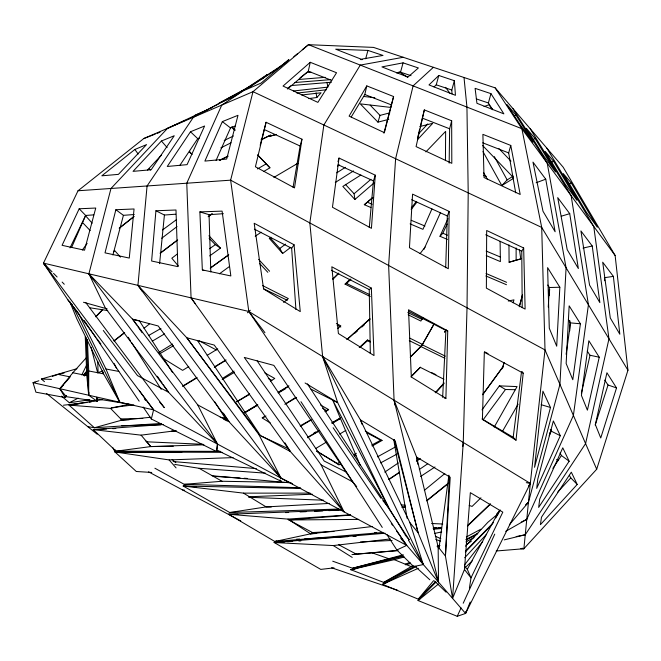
<?xml version="1.0" encoding="UTF-8"?>
<svg xmlns="http://www.w3.org/2000/svg" width="661" height="661" viewBox="0 0 661 661"><rect width="100%" height="100%" fill="white"/><g stroke="black" fill="none" stroke-linecap="round" stroke-linejoin="round"><path stroke-width="0.99" d="M97.15 398.31L97.241 401.376L88.673 395.228L88.731 370.961L87.368 339.622M445.448 160.656L445.63 131.374L425.899 151.906M569.732 330.905L569.832 320.643M449.166 163.135L449.629 128.779L451.661 120.773L424.329 109.916L420.156 127.036M449.174 211.437L448.298 268.73L409.448 247.71L412.571 194.136L449.174 211.437L447.323 215.973L445.688 267.73M445.894 398.401L447.737 330.897L408.523 309.769L411.316 377.01L445.894 398.401L444.275 397.881M469.442 588.034L470.996 577.863L502.806 512.151L470.335 492.66L464.468 569.485L452.578 598.436L463.262 442.457L467.021 307.811L468.211 192.863L466.939 107.09L464.014 77.502M442.655 397.368L445.911 330.393L408.382 311.199M449.389 476.201L445.44 556.041L452.578 598.436M559.842 287.254L556.702 346.199L549.283 328.244L547.605 267.655L559.842 287.254L549.407 287.502L547.779 285.023M548.275 307.043L549.407 287.502M375.274 175.182L371.432 228.334L332.458 207.257L339.035 158.062L375.274 175.182L373.448 180.932L369.276 227.582M85.261 336.614L86.806 375.564L88.673 395.228L88.896 392.171M155.93 210.76L151.617 261.012L177.859 266.623L175.991 210L155.93 210.76L164.415 215.032L175.669 214.205M496.18 551.001L523.876 548.729L530.304 483.406L545.003 349.917L541.714 227.425L521.86 128.705L495.139 87.847L373.531 47.402L308.464 44.692L302.308 49.749M159.598 263.681L164.415 215.032M523.215 373.201L484.331 352.247L482.414 419.388L516.01 440.185L523.215 373.201L522.165 371.639M462.791 446.563L463.262 442.457M516.01 440.185L513.176 437.293L521.512 371.887M438.912 548.779L448.91 475.176M580.399 323.766L572.79 379.72L566.147 363.509L569.154 305.836L580.399 323.766L570.55 322.899L568.353 319.585M548.837 295.55L549.696 289.435M548.837 295.855L549.547 290.757M566.13 354.279L570.55 322.899M301.953 139.207L294.5 187.906L255.419 166.77L266.077 122.268L301.953 139.207L300.127 146.023L293.071 187.311M435.979 582.118L418.066 600.535L457.247 616.308L465.567 613.449L465.881 611.417M287.535 89.028L308.29 71.206L310.249 62.299L336.548 72.743L317.875 102.381L283.04 86.062L310.249 62.299M599.23 357.204L587.406 410.184L581.432 395.468L588.852 340.737L599.23 357.204L590.025 355.263L587.216 351.065M424.329 109.916L416.083 146.602L451.81 163.333L451.661 120.773M581.407 393.097L590.025 355.263M351.255 116.923L364.814 94.506L366.789 85.897L393.601 96.547L383.901 133.2M417.504 137.926L418.231 134.951M418.71 132.977L419.669 129.011M212.776 107.148L167.522 128.358L110.982 188.476L88.896 273.811L132.63 319.246L197.755 404.912L217.469 444.076L216.444 451.488L151.319 418.983L153.583 409.87L146.23 399.963M115.857 209.727L105.016 252.849L129.267 258.071L134.059 208.975L115.857 209.727L123.425 215.329L134.257 214.519M260.178 145.255L266.077 122.268M393.601 96.547L384.372 132.646L349.099 116.121L366.789 85.897M112.907 254.997L123.425 215.329M550.489 407.473L534.551 467.302L542.912 391.172L550.489 407.473L541.161 404.689M509.449 524.66L528.436 502.352L559.933 384.38L566.08 267.779L547.225 163.184L512.928 108.594M513.167 302.779L513.952 299.846L508.276 301.044M396.625 72.95L400.533 72.181L403.078 62.853L418.38 67.967L407.911 77.097L381.918 66.893L403.078 62.853M434.062 86.888L436.252 84.823L438.797 75.494L454.363 80.7L455.454 95.308L428.989 84.93L438.797 75.494M502.426 368.499L504.054 362.525M519.232 306.795L522.487 294.847M502.41 368.755L504.037 362.782M519.488 306.109L522.471 295.17M365.657 58.788L367.946 50.418L382.983 55.441L361.237 59.209L335.697 49.178L367.946 50.418M451.984 93.969L451.81 90.028L454.363 80.7M492.528 109.751L488.388 102.951L490.949 93.647L475.102 88.351L476.936 103.298L503.88 113.866L490.949 93.647M515.696 192.814L508.673 152.914L510.763 145.437L482.894 134.357L484.017 177.52L520.199 194.466L510.763 145.437M337.994 161.656L339.035 158.062M390.791 107.429L360.253 103.86L377.952 122.145L380.025 115.394L389.866 112.833M616.523 387.933L600.75 437.987L595.346 424.577L606.922 372.754L616.523 387.933L608.046 385.008L604.724 380.108M520.818 548.671L523.876 548.729L596.693 469.236L627.95 370.234L615.127 255.485L563.172 167.192L495.139 87.847M595.206 425.122L608.046 385.008M400.698 538.335L465.567 613.449L470.194 602.014M495.775 517.927L500.377 510.011M549.845 433.509L551.472 429.749M549.754 433.955L551.373 430.204M71.727 247.173L85.525 215.726L92.185 223.154M431.947 208.901L422.941 229.334L410.117 223.889M222.352 121.607L204.885 161.086L226.69 159.037L237.993 115.311L222.352 121.607L230.515 127.937L235.242 125.987M216.064 160.416L230.515 127.937M560.297 435.698L536.707 488.38L537.798 479.118L553.356 420.958L560.297 435.698L551.249 431.162L550.299 429.41M423.883 249.453L440.342 212.916M505.665 531.353L526.767 519.372L573.393 415.447L588.422 304.771L571.145 195.706L530.18 128.713M447.431 239.439L440.003 236.291L447.943 218.667M549.159 435.797L551.249 431.162M457.247 616.308L461.081 607.905M463.212 603.237L494.758 534.146M440.003 236.291L442.87 233.25L447.109 224.038M79.18 208.777L62.068 245.322L84.542 250.205L95.754 208.041L79.18 208.777L85.657 215.453L93.73 214.875M95.961 337.391L67.645 299.507L43.486 263.119L78.023 190.765L143.801 138.537L252.998 91.681L308.464 44.692L521.86 128.705L615.127 255.485M70.025 247.9L85.657 215.453M81.79 374.977L86.715 364.855M465.567 613.449L530.304 483.406L248.809 311.463L43.486 263.119L153.583 409.87L406.697 545.399L396.856 549.969L386.759 534.361M464.468 569.485L470.996 577.863L467.31 569.319L499.435 510.399M422.85 317.503L420.875 321.048L408.159 314.776M494.221 427.105L517.067 386.594L499.377 385.867L482.026 409.861M446.051 329.558L444.547 332.219L445.927 330.45M433.947 324.171L421.255 346.496L409.283 340.63M433.856 324.377L421.164 346.678L444.911 358.303M502.401 431.476L518.117 404.152M522.223 307.712L521.769 251.197L523.669 247.974L486.686 230.499L486.372 288.13L525.115 309.092L523.669 247.974M411.01 376.91L420.503 367.169L411.803 375.795M528.635 485.975L530.304 483.406L526.28 482.646M113.419 252.13L114.543 250.428L120.484 257.121M569.162 461.229L538.649 507.408L539.731 499.088L562.767 447.828L569.162 461.229L561.429 455.52L560.024 452.95M504.203 539.888L525.247 534.757L585.588 443.605L608.971 338.812L593.752 226.426L546.92 148.238M38.85 380.769L33.05 382.678L35.909 392.188L65.133 397.534L66.265 395.832M552.877 468.376L561.429 455.52M190.475 131.762L167.258 166.465L187.08 164.647L204.604 126.011L190.475 131.762L197.73 138.653L199.548 137.901M179.974 165.184L197.73 138.653M295.93 309.579L291.658 248.288L294.062 244.768L254.179 223.269L263.59 288.948L300.259 311.604L294.062 244.768M82.369 250.007L87.128 243.38M482.819 394.361L502.69 367.103M482.646 394.782L502.509 367.541M483.141 419.793L505.483 389.503L515.44 389.709M411.258 208.099L416.265 201.547M368.764 320.775L370.11 318.933M420.082 253.626L425.089 247.082M411.167 209.512L416.835 202.208M464.526 564.924L482.712 541.549M83.575 374.961L86.765 371.003M86.558 357.461L72.85 372.763L59.829 388.718L65.133 397.534L66.538 396.03M84.063 375.192L86.698 372.011M416.248 566.477L382.628 584.341L418.264 599.172L433.575 580.68M84.335 376.035L86.996 372.87M65.133 397.534L66.455 395.98M84.278 374.961L86.913 371.854M69.397 377.993L59.829 388.718L66.29 396.674L97.241 401.376L96.903 398.385M435.814 392.783L443.944 383.677M308.687 98.613L316.85 97.506L321.089 92.78L301.689 94.986M577.218 484.43L540.409 524.685L541.483 517.175L571.311 472.185L577.218 484.43L570.79 477.886L569.385 475.35M435.211 392.651L444.093 382.967M557.752 492.065L570.79 477.886M418.752 133.638L427.758 123.921M464.724 557.744L486.513 534.303M147.527 170.026L161.491 155.054M417.496 139.653L432.748 123.31L419.966 126.491M161.433 141.008L133.043 171.356L151.154 169.737L174.256 135.736L161.433 141.008L167.142 147.585M482.968 151.576L501.831 185.576L507.144 179.908L513.242 176.107M465.509 546.168L487.95 522.231L498.154 513.696M95.647 316.768L102.728 309.331M96.002 316.735L102.381 310.034M465.361 551.918L491.875 524.66M418.264 599.172L435.616 581.506M465.98 550.588L493.453 522.611M63.431 385.099L59.829 388.718L62.117 386.644M410.423 356.915L422.743 344.538L409.87 338.184M410.233 357.304L422.544 344.935L445.34 356.18M370.243 296.566L345.059 284.123L350.123 279.066M332.88 279.008L338.672 273.241M332.946 279.066L338.804 273.249M410.349 357.064L421.222 346.281M345.059 284.123L346.612 283.495L350.974 279.223M480.927 497.807L472.078 506.433L469.178 505.409M247.445 312.785L250.279 310.249M496.461 514.151L499.419 511.275M525.462 505.202L528.436 502.352L526.85 503.649M467.831 525.338L490.132 504.013M467.542 526.049L490.586 504.004M464.832 567.956L472.218 560.908M433.385 67.315L413.092 85.889L395.609 158.731L388.635 265.482L394.072 400.194L395.071 405.234M359.22 347.537L367.483 339.985L370.177 341.349M337.796 328.55L340.803 325.807L336.342 323.551M346.802 339.597L369.772 318.941M347.364 339.3L369.573 319.346M420.363 598.486L418.066 600.535L438.631 583.911M526.139 504.393L528.436 502.352M355.048 333.07L357.345 331.037M361.947 326.964L364.244 324.931M359.972 347.422L367.533 340.704L367.483 339.985M360.898 175L342.836 186.427L354.891 199.482L374.035 182.973M370.92 207.521L364.31 204.712L372.754 197.457M354.891 199.482L354.089 193.731L370.961 179.28M364.31 204.712L372.796 197.68M334.036 567.865L320.759 569.394L274.183 542.524L276.281 540.772M261.516 79.295L267.077 74.693L233.548 96.837L219.13 103.099L252.105 85.302M293.848 56.697L297.69 53.541M424.296 490.388L444.787 473.607M426.461 500.774L448.86 482.728M426.907 500.774L447.712 484.001M143.982 328.319L149.601 323.816M134.869 149.469L101.811 175.818L118.426 174.372L146.552 144.61L134.869 149.469L138.141 154.021M283.602 302.399L288.361 298.598L262.673 285.626M119.162 228.169L133.646 216.709M119.691 227.929L134.175 216.478M113.882 340.878L124.458 332.615M114.204 340.902L124.665 332.739M177.454 253.89L171.835 258.236L178.363 266.044M161.714 238.249L177.008 226.591M300.119 77.775L307.142 72.429L311.273 72.264M270.969 237.249L269.275 238.398L282.668 253.494L290.733 247.354M514.283 116.113L515.861 114.907L506.888 104.463L520.356 125.003L532.948 142.148L515.861 114.907M287.956 87.996L291.154 85.566L331.384 82.237M160.045 253.262L177.165 240.265M208.149 216.742L212.222 213.652M160.573 253.006L177.693 240.009M208.678 216.502L211.941 214.032M282.668 253.494L279.818 248.445L285.593 244.107M162.548 229.945L176.611 219.543M219.435 273.811L229.367 266.548M209.711 255.906L220.468 248.131L208.95 235.77M533.435 139.554L535.013 138.413L555.496 171.943L543.549 155.666L526.354 128.341L535.013 138.413M210.52 267.862L228.764 254.733M210.231 268.184L228.466 255.063M370.317 353.478L369.243 289.584L371.358 288.089L331.814 266.78L338.399 333.541L374.002 355.552L371.358 288.089M209.537 248.751L215.337 244.661L220.468 248.131M325.204 411.704L328.641 409.564L320.643 405.069M551.894 162.152L553.472 161.069L576.937 200.275L565.585 184.799L545.11 151.352L553.472 161.069M419.289 469.5L427.717 463.782M384.768 472.111L398.302 462.964M255.22 236.258L261.161 232.242M466.179 544.714L471.31 541.252M340.762 509.904L228.582 514.25L274.86 541.524L310.596 533.84L312.504 532.551L333.979 531.461M388.965 479.506L399.244 472.632M416.372 461.18L419.793 458.891M388.494 479.564L399.632 472.128M416.752 460.692L420.181 458.412M285.808 62.745L221.774 105.074L186.766 183.221L191.07 297.871L344.026 511.837L321.155 464.931L244.281 357.419L273.844 365.384L352.701 481.877L356.7 486.579M420.619 476.465L435.012 466.972M336.73 172.851L345.389 167.316M569.708 183.932L571.286 182.923L597.354 227.244L586.555 212.52L563.197 173.546L571.286 182.923M337.556 166.085L339.291 164.986M335.284 182.477L353.544 170.935M222.831 378.191L234.068 371.11M265.953 416.009L262.524 418.157L270.374 423.032M284.808 404.243L295.946 397.286M501.831 185.576L513.068 178.619M158.78 352.536L172.595 344.009M188.765 366.599L182.61 370.358L163.011 358.32M207.207 355.321L217.75 348.884M236.58 401.814L249.602 393.857M270.423 381.124L274.761 378.472L264.921 372.961M182.981 385.892L197.028 377.414M214.585 366.805L226.004 359.915M182.692 386.47L196.747 377.968M214.313 367.334L225.74 360.419M244.132 412.745L257.303 404.821M278.38 392.155L288.915 385.817M244.686 412.836L257.864 404.904M278.074 392.733L288.617 386.388M315.95 448.373L326.509 442.019M339.713 434.062L345.868 430.352M152.245 341.216L164.515 333.896M222.195 379.629L234.432 372.317M300.846 426.114L311.265 419.909M325.162 411.629L328.641 409.564M263.714 171.488L269.928 167.803L257.666 154.963M262.12 417.868L263.888 416.827M286.006 403.747L296.624 397.468M273.869 177.412L297.673 163.391M159.466 353.941L173.471 345.72M244.677 412.671L257.146 405.367M278.521 392.841L285.651 388.668M307.886 437.136L318.561 430.914M331.896 423.131L340.787 417.942M307.555 437.747L319.114 431.005M332.466 423.222L340.473 418.545M257.46 168.952L266.342 163.788M236.861 401.789L249.131 394.667M403.499 556.108L350.801 569.699L383.719 582.415L412.927 565.609M148.394 335.614L160.945 328.443M314.008 432.938L315.784 431.922M331.814 422.825L339.828 418.273M316.759 451.025L338.961 464.832L340.762 463.815M354.222 456.197L356.023 455.181M372.176 446.043L382.05 440.457L365.269 431.013M300.16 425.841L310.893 419.785M377.472 456.858L395.534 446.869M465.906 541.97L473.987 537.509M247.801 87.88L193.409 117.245L147.073 185.972L137.942 285.362L142.198 291.179M210.991 108.016L212.784 107.041M214.585 106.066L219.989 103.149M221.79 102.182L229.888 97.803M231.689 96.828L237.092 93.912M241.587 91.482L243.388 90.507M380.571 462.915L396.897 454.107M316.735 451.323L337.399 463.493L340.109 462.039M353.652 454.76L356.362 453.306M371.713 445.06L380.744 440.209L382.05 440.457M466.336 536.98L480.82 529.213M466.228 539.93L477.135 534.138M61.58 396.154L69.347 402.739L78.155 398.145M383.719 582.415L414.778 566.221M465.939 539.55L477.82 533.361M521.223 522.14L526.767 519.372M220.865 147.866L231.011 142.809M219.733 160.226L228.053 156.103M261.326 139.62L270.572 135.042M219.518 160.433L227.83 156.318M261.095 139.859L270.332 135.29M224.236 140.454L233.449 135.984M167.522 128.358L185.344 120.277M192.847 116.873L195.656 115.601M387.305 582.225L382.628 584.341L418.33 568.286M296.029 164.482L297.979 163.606M195.028 115.196L208.289 109.47M143.801 138.537L155.252 134.1M157.161 133.357L160.028 132.25M413.034 565.849L411.117 566.584L394.262 559.669L350.801 569.699L356.849 568.485M484.026 106.611L488.818 104.826L492.189 108.685M536.145 182.75L545.746 179.189L555.124 231.747L542.987 211.256L532.973 162.102L545.746 179.189M97.977 372.672L102.81 370.928M405.259 564.139L410.093 562.379M52.384 376.324L57.218 374.737M561.255 216.213L569.724 213.66L578.35 268.54L567.188 249.635L557.727 197.639L569.724 213.66M508.953 244.884L509.102 262.227L521.025 258.724M44.494 381.661L41.387 379.026L76.965 368.706M269.424 136.356L276.364 134.414M269.341 136.406L276.281 134.464M509.102 262.227L520.761 258.988L519.472 249.817M332.723 561.197L352.553 568.245L403.326 554.81M394.262 559.669L404.202 557.016M377.952 122.145L388.8 119.36M437.012 546.209L439.986 545.449M352.553 568.245L402.516 555.661M437.491 546.854L439.491 546.35M35.05 382.174L33.05 382.678L153.583 409.87L152.261 408.291M58.185 374.423L64.15 372.953M405.416 564.783L410.398 563.577M583.01 248.082L592.223 245.991L599.858 302.598L589.562 285.106L580.92 230.929L592.223 245.991M161.301 423.461L94.416 427.758L68.992 405.094L110.561 408.399L128.622 404.292M434.781 533.394L441.688 531.931M403.227 57.284L360.278 65.092L323.873 125.003L309.835 222.939L322.626 356.552L360.402 419.851L409.944 522.719L423.288 564.577L413.629 566.543L396.856 549.969M516.175 536.575L525.247 534.757M94.325 400.938L68.992 405.094L79.204 403.854M96.357 400.607L102.438 399.608M300.796 488.487L183.163 486.017L229.722 512.506L266.143 506.913L329.484 503.418M604.385 277.711L613.367 276.381L619.82 334.21L610.293 317.991L602.7 262.202L613.367 276.381M69.347 402.739L89.747 399.773M203.91 444.795L150.758 446.572L116.08 451.174L93.226 429.625L163.193 424.494M106.586 428.972L93.226 429.625L141.099 435.153L175.743 430.724M111.329 407.713L133.803 404.879M237.853 514.217L228.582 514.25L287.948 519.108L310.596 533.84L372.622 526.478M63.448 405.218L87.021 402.483M89.07 402.243L91.119 402.004M385.14 533.245L274.183 542.524L333.301 545.565L390.188 538.955M293.492 90.987L327.914 87.112L326.947 82.303M296.88 93.085L326.468 89.764M150.435 417.289L121.93 420.107L94.416 427.758L87.723 426.609M351.941 554.604L397.996 550.572M354.313 554.29L397.517 550.506M274.86 541.524L382.826 532.469M433.211 528.246L441.432 527.561M433.426 529.213L441.647 528.527M298.797 79.477L325.286 77.337M294.649 82.551L330.591 79.642M154.897 468.236L184.221 484.323L222.03 481.258L290.914 482.53M312.504 532.551L288.923 519.976L350.33 515.109M374.63 532.592L376.687 532.436M433.219 528.032L436.301 527.792M438.359 527.635L441.441 527.395M224.922 419.975L226.979 419.826M78.023 190.765L230.631 180.172L545.003 349.917L596.693 469.236M204.224 270.572L202.34 269.895L199.886 211.892L209.058 214.685L223.377 213.693M287.948 519.108L350.347 514.779M224.079 419.429L226.136 419.297M310.596 533.84L316.718 533.452M274.183 542.524L284.453 541.896M287.535 541.714L292.674 541.4M298.838 541.02L300.887 540.896M224.104 419.338L226.161 419.231M296.533 539.219L299.615 539.07M304.762 538.814L347.967 536.666M353.114 536.41L356.196 536.261M112.758 428.667L115.84 428.518M360.352 541.995L392.08 540.45M285.577 512.606L288.667 512.465M300.003 511.945L306.192 511.664M314.438 511.284L322.684 510.912M328.864 510.631L339.176 510.16M402.053 507.293L405.143 507.152M248.776 496.783L312.281 494.205M129.118 419.826L121.93 420.107L110.561 408.399M402.516 507.508L405.606 507.392M113.014 447.918L114.997 451.967L169.125 459.924L233.077 457.61M199.886 211.892L222.096 211.123L230.846 275.951L202.34 269.895M229.722 512.506L339.093 509.036M402.028 507.037L405.127 506.937M171.356 431.129L176.47 430.972M121.731 425.758L160.896 424.767M120.385 418.917L142.817 418.471M141.099 435.153L150.758 446.572L173.298 446.282M288.923 519.976L358.758 519.397M196.507 486.827L183.163 486.017L243.479 493.131L310.174 493.123M220.394 451.347L116.08 451.174L114.973 449.777M151.716 472.458L136.306 471.491L114.997 451.967L222.096 452.322M114.997 451.967L181.792 452.455M271.291 507.012L266.143 506.913L243.479 493.131M184.221 484.323L300.408 487.735M360.319 59.556L362.352 59.622M41.387 379.026L51.484 379.406M248.784 497.279L323.659 500.212M145.321 440.532L146.816 441.812L203.051 444.299M431.592 523.495L442.771 524.016M213.329 476.317L240.034 477.986M244.14 478.242L247.222 478.44M174.711 464.435L199.093 468.294L265.565 473.177M401.128 504.88L405.226 505.211M173.091 461.543L256.344 468.608M212.164 475.755L289.551 482.794M363.715 96.465L374.837 97.745M182.61 489.975L184.65 490.214M220.262 417.248L225.285 417.942M89.789 307.762L107.726 310.579M98.39 399.12L130.3 404.325M73.396 306.762L78.51 313.215L105.975 369.012L118.84 371.424M88.731 370.961L103.579 373.845L119.831 402.252L105.975 369.012M556.587 459.552L558.611 459.949M72.85 372.763L86.806 375.564M59.126 374.613L70.397 376.952M136.786 325.146L132.63 319.246L139.331 320.767L172.504 372.424M83.484 302.275L107.165 308.885M132.63 319.246L158.202 325.972L228.995 421.685L280.95 478.068L258.963 434.682L186.799 337.763L137.942 285.362L280.95 478.068L276.827 472.144M445.911 330.393L447.737 330.897M522.132 548.184L523.876 548.729M400.533 72.181L411.051 75.693M436.252 84.823L451.81 90.028M476.284 98.902L488.388 102.951M331.607 567.774L397.74 590.323M435.863 539.467L440.598 541.136M372.308 552.893L388.461 558.603M483.431 175.339L486.331 176.371M422.321 118.129L449.629 128.779M482.753 142.834L508.673 152.914M308.29 71.206L331.764 80.419M364.814 94.506L391.601 104.983M486.149 251.064L500.253 256.964M442.87 233.25L447.505 235.184M411.249 220.303L424.949 226.037M367.4 202.241L372.11 204.216M486.24 255.609L500.385 261.599L500.104 241.315M485.876 275.976L506.466 284.726M486.05 273.497L506.623 282.305M435.376 536.245L440.829 538.665M485.736 234.795L521.769 251.197M411.671 199.713L447.323 215.973M338.143 164.771L373.448 180.932M264.251 129.531L300.127 146.023M261.492 436.219L287.634 448.323M407.796 312.537L422.296 319.536M346.612 283.495L369.863 294.715M263.409 288.667L287.328 300.301M337.102 325.204L340.812 327.013M367.533 340.704L370.234 342.018M431.402 372.474L435.938 374.68M282.379 478.828L292.451 483.844M346.678 472.293L324.187 461.056L257.137 360.832M420.363 367.392L443.936 379.265M331.359 270.225L369.243 289.584M254.378 229.144L291.658 248.288M484.439 351.751L488.066 353.618M311.067 389.189L337.664 402.623L388.709 507.607L405.201 534.782M199.143 340.779L216.329 349.958M268.3 378.538L271.894 380.455M322.527 408.308L326.997 410.696M366.525 432.616L380.744 440.209M338.515 544.647L356.717 554.364M148.535 471.838L240.778 520.926M321.155 464.931L352.701 481.877M258.963 434.682L290.353 451.537L344.026 511.837M197.755 404.912L228.995 421.685L223.385 413.1M199.093 468.294L222.03 481.258M482.051 418.958L513.176 437.293M499.377 385.867L505.483 389.503M305.076 382.992L337.664 402.623L322.626 356.552L423.288 564.577L408.391 540.037M333.301 545.565L352.23 557.405M399.062 71.76L407.688 77.271M46.435 393.435L97.208 434.236M337.399 463.493L338.961 464.832M172.141 459.502L175.859 462.7M415.067 566.287L429.799 579.763M434.467 580.953L446.109 592.206M47.253 267.92L43.486 263.119L52.095 271.869M53.524 273.332L57.11 276.976M62.134 282.073L64.282 284.263M231.854 127.433L234.614 130.242M209.107 238.257L215.337 244.661M498.931 148.601L510.961 161.119M482.637 145.552L513.217 177.346M370.16 105.132L380.025 115.394M257.815 155.112L269.928 167.803M231.895 126.59L235.291 130.159M82.377 222.344L90.144 230.54M464.625 566.452L467.31 569.319M259.566 263.458L267.845 272.324M345.339 184.328L354.089 193.731M149.254 168.58L150.625 170.059M258.616 259.343L269.589 271.241M279.967 479.861L281.363 481.382L216.973 450.191L217.469 444.076L213.858 439.078M189.467 151.873L190.839 153.385M270.316 237.96L279.818 248.445M189.41 151.386L192.128 154.451M169.125 459.924L176.082 467.897M159.665 402.161L164.349 407.655L85.814 302.631M405.276 535.187L409.242 539.863L307.382 383.843M144.313 398.823L145.635 400.401M380.918 498.278L333.119 427.725M382.868 500.608L388.709 507.607L332.797 400.335L360.245 465.46M146.816 441.812L150.758 446.572M409.944 522.719L418.074 532.675L438.532 582.201L438.152 546.911L416.604 457.073L394.072 400.194L438.532 582.201M43.486 263.119L47.377 267.912M438.152 546.911L445.44 556.041L450.215 477.275L416.604 457.073L417.744 464.171M67.645 299.507L72.115 305.151M627.95 370.234L541.714 227.425L252.998 91.681L230.631 180.172L248.809 311.463L264.937 332.698M103.281 330.483L137.513 375.613L168.605 392.304L217.469 444.076L88.896 273.811L105.339 307.952L168.605 392.304L163.267 384.694M97.192 339.043L100.885 343.984M139.488 390.882L145.007 398.31M445.58 87.351L449.844 93.16M191.07 297.871L195.309 303.705M88.896 273.811L92.507 278.843M137.975 326.831L142.14 332.739M391.295 523.446L392.477 525.131M396.625 531.047L406.697 545.399L248.809 311.463M157.343 376.249L162.085 383.008M84.145 320.478L139.157 401.153M143.214 407.093L151.319 418.983M197.424 340.448L260.558 435.781L186.799 337.763L214.271 345.083L290.353 451.537L284.949 442.812M300.962 401.706L382.273 527.42M214.842 401.929L227.02 421.016M128.234 337.259L130.432 340.737M131.531 342.472L161.267 389.37M483.505 172.422L487.488 179.528M494.337 156.624L507.144 179.908M421.007 559.958L423.288 564.577M71.801 304.093L119.831 402.252M114.213 363.575L116.452 368.21M322.626 356.552L325.08 362.228M69.636 301.317L76.858 318.916L103.579 373.845L103 371.895M362.245 424.635L360.402 419.851L395.22 440.804L418.074 532.675L394.154 439.441M91.069 347.273L97.671 372.854M393.741 439.532L407.118 518.282M316.049 92.796L316.85 97.506M96.671 397.286L97.241 401.376M604.493 278.727L604.716 280.743M86.294 337.994L88.673 395.228M97.721 361.451L98.109 372.763M209.058 214.685L210.809 271.944M516.117 247.933L516.142 260.137M288.799 59.68L261.161 83.03L245.438 89.904L279.306 67.496L288.799 59.68"/></g></svg>
